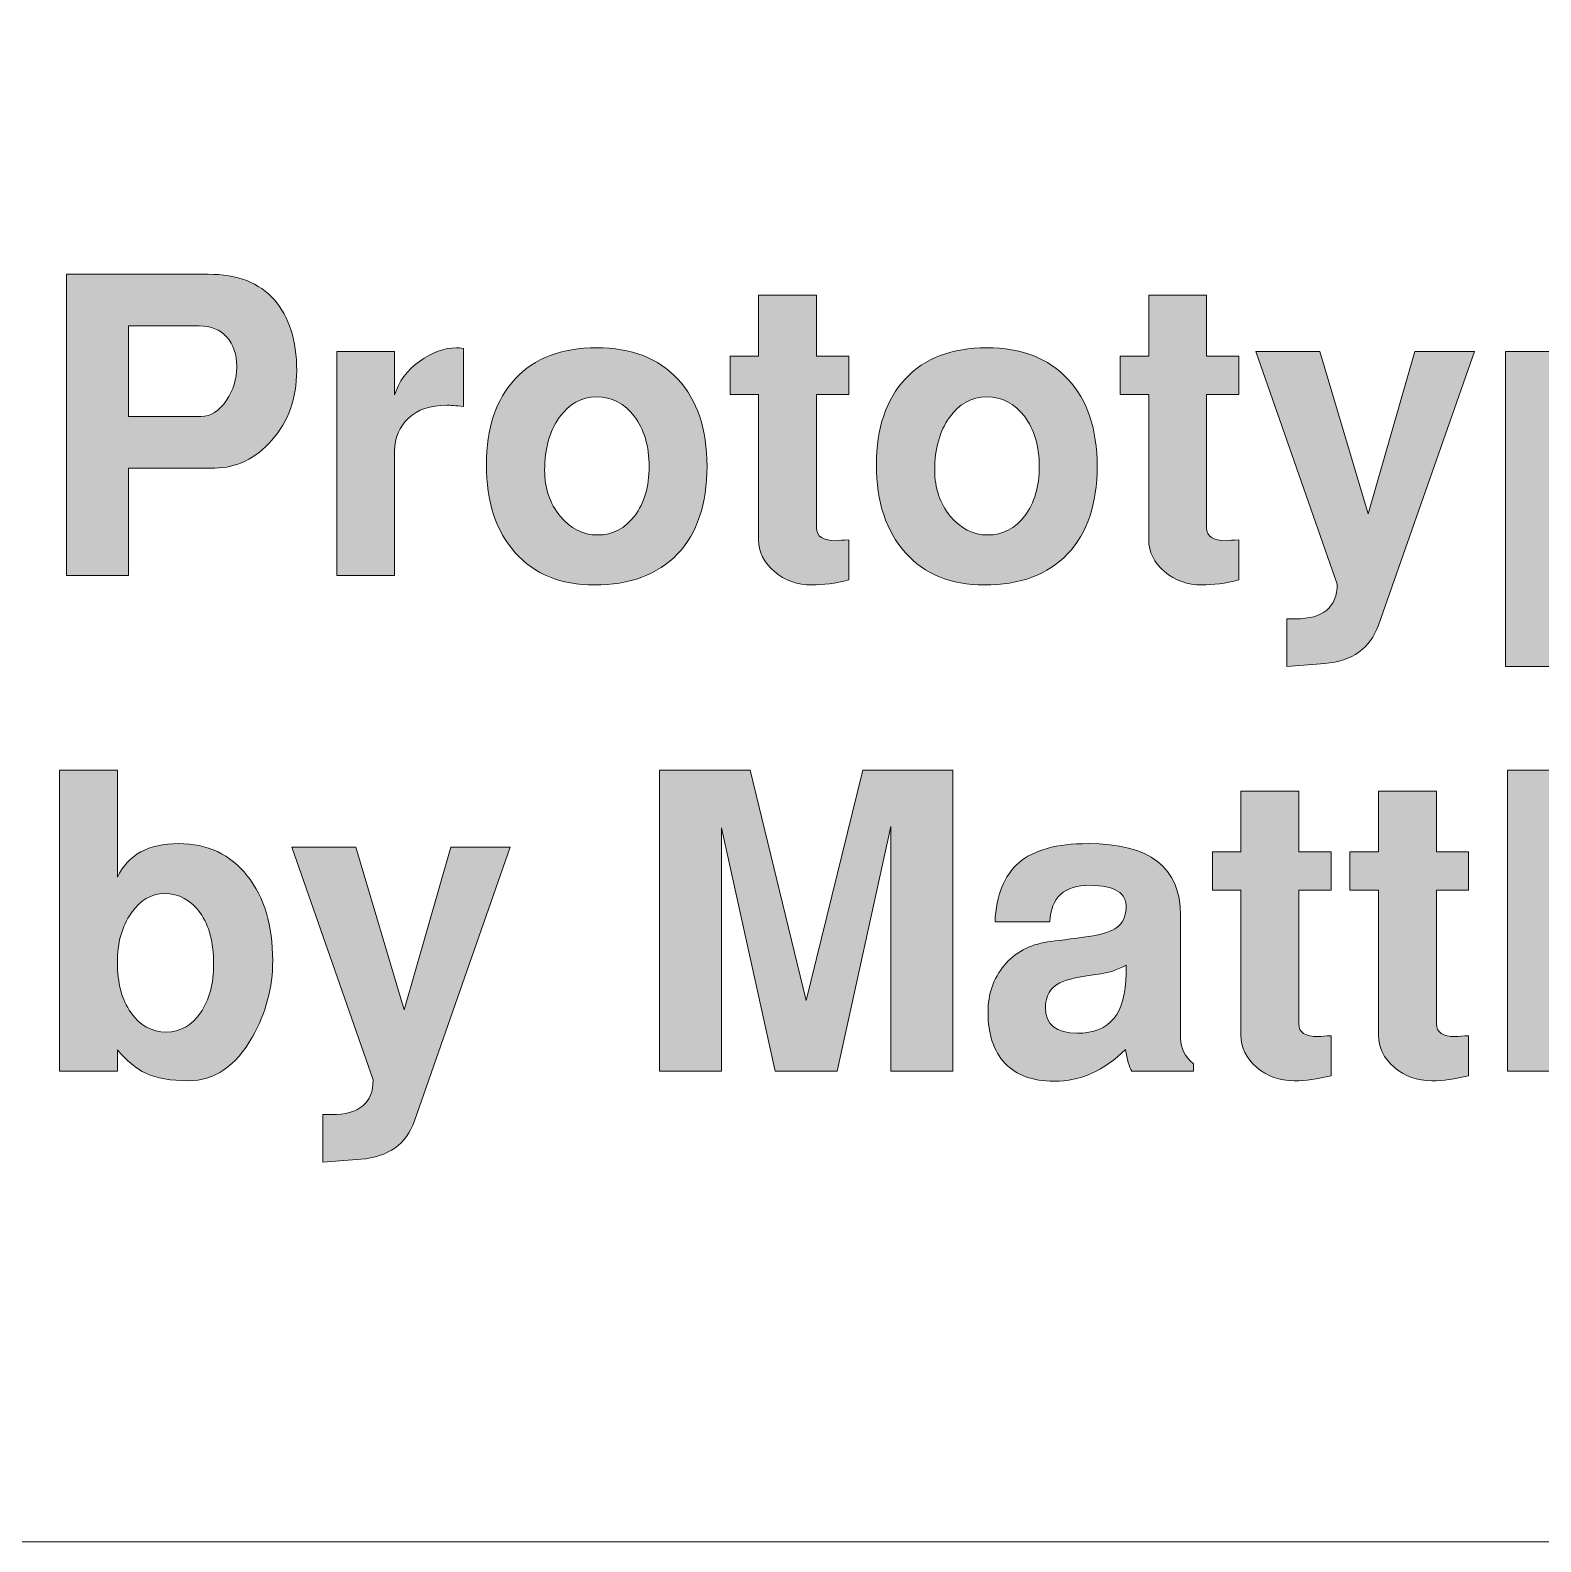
# Model space of a CAD drawing. Header units: inches. Extents: x 1.03 to 7.31, y -7.43 to -0.85.
# Drawn here: x 5.3794 to 5.8364, y -7.4305 to -6.9732 of the extents above; entities that cross this region are included whole.
import ezdxf

# ---------------------------------------------------------------- set-up
doc = ezdxf.new("R2010")
doc.units = ezdxf.units.IN
doc.header["$MEASUREMENT"] = 0
doc.layers.add('Layer 1', color=7, linetype='Continuous')

# ---------------------------------------------------------------- blocks, each defined once
blk = doc.blocks.new('block 51')
at = {"layer": 'Layer 1', "true_color": 0xed1f24}
h = blk.add_hatch(color=240, dxfattribs=at)
h.dxf.hatch_style = 2
edge = h.paths.add_edge_path()
edge.add_spline(control_points=[(5.46002, -7.07619), (5.46002, -7.0846), (5.45752, -7.09162), (5.45252, -7.09725), (5.44752, -7.10287), (5.44177, -7.10569), (5.43527, -7.10569), (5.43527, -7.10569), (5.40915, -7.10569), (5.40915, -7.10569), (5.40915, -7.10569), (5.40915, -7.13818), (5.40915, -7.13818), (5.40915, -7.13818), (5.39039, -7.13818), (5.39039, -7.13818), (5.39039, -7.13818), (5.39039, -7.04706), (5.39039, -7.04706), (5.39039, -7.04706), (5.43327, -7.04706), (5.43327, -7.04706), (5.4421, -7.04706), (5.44877, -7.04964), (5.45327, -7.05481), (5.45777, -7.05998), (5.46002, -7.0671), (5.46002, -7.07619)], knot_values=[0, 0, 0, 0, 1, 1, 1, 2, 2, 2, 3, 3, 3, 4, 4, 4, 5, 5, 5, 6, 6, 6, 7, 7, 7, 8, 8, 8, 9, 9, 9, 9], degree=3, periodic=1)
edge = h.paths.add_edge_path()
edge.add_spline(control_points=[(5.44189, -7.07506), (5.44189, -7.07131), (5.4409, -7.06831), (5.4389, -7.06606), (5.4369, -7.06381), (5.4341, -7.06268), (5.43052, -7.06268), (5.43052, -7.06268), (5.40915, -7.06268), (5.40915, -7.06268), (5.40915, -7.06268), (5.40915, -7.09006), (5.40915, -7.09006), (5.40915, -7.09006), (5.43102, -7.09006), (5.43102, -7.09006), (5.43402, -7.09006), (5.4366, -7.08843), (5.43877, -7.08518), (5.44085, -7.08218), (5.44189, -7.07881), (5.44189, -7.07506)], knot_values=[0, 0, 0, 0, 1, 1, 1, 2, 2, 2, 3, 3, 3, 4, 4, 4, 5, 5, 5, 6, 6, 6, 7, 7, 7, 7], degree=3, periodic=1)
h = blk.add_hatch(color=240, dxfattribs=at)
h.dxf.hatch_style = 2
edge = h.paths.add_edge_path()
edge.add_spline(control_points=[(5.62703, -7.13956), (5.62294, -7.14056), (5.61923, -7.14106), (5.6159, -7.14106), (5.61148, -7.14106), (5.60769, -7.1397), (5.60453, -7.137), (5.60136, -7.13429), (5.59977, -7.13106), (5.59977, -7.12731), (5.59977, -7.12731), (5.59977, -7.08344), (5.59977, -7.08344), (5.59977, -7.08344), (5.59115, -7.08344), (5.59115, -7.08344), (5.59115, -7.08344), (5.59115, -7.07181), (5.59115, -7.07181), (5.59115, -7.07181), (5.59977, -7.07181), (5.59977, -7.07181), (5.59977, -7.07181), (5.59977, -7.05343), (5.59977, -7.05343), (5.59977, -7.05343), (5.61728, -7.05343), (5.61728, -7.05343), (5.61728, -7.05343), (5.61728, -7.07181), (5.61728, -7.07181), (5.61728, -7.07181), (5.62703, -7.07181), (5.62703, -7.07181), (5.62703, -7.07181), (5.62703, -7.08344), (5.62703, -7.08344), (5.62703, -7.08344), (5.61728, -7.08344), (5.61728, -7.08344), (5.61728, -7.08344), (5.61728, -7.12381), (5.61728, -7.12381), (5.61728, -7.12639), (5.61923, -7.12769), (5.62315, -7.12769), (5.62406, -7.1276), (5.62536, -7.12752), (5.62703, -7.12743), (5.62703, -7.12743), (5.62703, -7.13956), (5.62703, -7.13956)], knot_values=[0, 0, 0, 0, 1, 1, 1, 2, 2, 2, 3, 3, 3, 4, 4, 4, 5, 5, 5, 6, 6, 6, 7, 7, 7, 8, 8, 8, 9, 9, 9, 10, 10, 10, 11, 11, 11, 12, 12, 12, 13, 13, 13, 14, 14, 14, 15, 15, 15, 16, 16, 16, 17, 17, 17, 17], degree=3, periodic=1)
h = blk.add_hatch(color=240, dxfattribs=at)
h.dxf.hatch_style = 2
edge = h.paths.add_edge_path()
edge.add_spline(control_points=[(5.74503, -7.13956), (5.74094, -7.14056), (5.73723, -7.14106), (5.7339, -7.14106), (5.72949, -7.14106), (5.72569, -7.1397), (5.72253, -7.137), (5.71936, -7.13429), (5.71777, -7.13106), (5.71777, -7.12731), (5.71777, -7.12731), (5.71777, -7.08344), (5.71777, -7.08344), (5.71777, -7.08344), (5.70915, -7.08344), (5.70915, -7.08344), (5.70915, -7.08344), (5.70915, -7.07181), (5.70915, -7.07181), (5.70915, -7.07181), (5.71777, -7.07181), (5.71777, -7.07181), (5.71777, -7.07181), (5.71777, -7.05343), (5.71777, -7.05343), (5.71777, -7.05343), (5.73528, -7.05343), (5.73528, -7.05343), (5.73528, -7.05343), (5.73528, -7.07181), (5.73528, -7.07181), (5.73528, -7.07181), (5.74503, -7.07181), (5.74503, -7.07181), (5.74503, -7.07181), (5.74503, -7.08344), (5.74503, -7.08344), (5.74503, -7.08344), (5.73528, -7.08344), (5.73528, -7.08344), (5.73528, -7.08344), (5.73528, -7.12381), (5.73528, -7.12381), (5.73528, -7.12639), (5.73723, -7.12769), (5.74115, -7.12769), (5.74207, -7.1276), (5.74336, -7.12752), (5.74503, -7.12743), (5.74503, -7.12743), (5.74503, -7.13956), (5.74503, -7.13956)], knot_values=[0, 0, 0, 0, 1, 1, 1, 2, 2, 2, 3, 3, 3, 4, 4, 4, 5, 5, 5, 6, 6, 6, 7, 7, 7, 8, 8, 8, 9, 9, 9, 10, 10, 10, 11, 11, 11, 12, 12, 12, 13, 13, 13, 14, 14, 14, 15, 15, 15, 16, 16, 16, 17, 17, 17, 17], degree=3, periodic=1)
h = blk.add_hatch(color=240, dxfattribs=at)
h.dxf.hatch_style = 2
edge = h.paths.add_edge_path()
edge.add_spline(control_points=[(5.51052, -7.08706), (5.50819, -7.08681), (5.50648, -7.08668), (5.50539, -7.08668), (5.50047, -7.08668), (5.49662, -7.088), (5.49383, -7.09062), (5.49103, -7.09325), (5.48964, -7.09656), (5.48964, -7.10056), (5.48964, -7.10056), (5.48964, -7.13818), (5.48964, -7.13818), (5.48964, -7.13818), (5.47214, -7.13818), (5.47214, -7.13818), (5.47214, -7.13818), (5.47214, -7.07043), (5.47214, -7.07043), (5.47214, -7.07043), (5.48964, -7.07043), (5.48964, -7.07043), (5.48964, -7.07043), (5.48964, -7.08356), (5.48964, -7.08356), (5.49089, -7.07956), (5.49339, -7.07619), (5.49714, -7.07343), (5.5009, -7.07069), (5.50465, -7.06931), (5.5084, -7.06931), (5.50881, -7.06931), (5.50952, -7.06939), (5.51052, -7.06956), (5.51052, -7.06956), (5.51052, -7.08706), (5.51052, -7.08706)], knot_values=[0, 0, 0, 0, 1, 1, 1, 2, 2, 2, 3, 3, 3, 4, 4, 4, 5, 5, 5, 6, 6, 6, 7, 7, 7, 8, 8, 8, 9, 9, 9, 10, 10, 10, 11, 11, 11, 12, 12, 12, 12], degree=3, periodic=1)
h = blk.add_hatch(color=240, dxfattribs=at)
h.dxf.hatch_style = 2
edge = h.paths.add_edge_path()
edge.add_spline(control_points=[(5.58415, -7.10518), (5.58415, -7.1166), (5.58116, -7.12543), (5.57521, -7.13169), (5.56925, -7.13793), (5.56085, -7.14106), (5.55001, -7.14106), (5.53993, -7.14106), (5.53198, -7.13781), (5.52614, -7.13131), (5.52031, -7.12481), (5.5174, -7.11593), (5.5174, -7.10468), (5.5174, -7.0936), (5.52031, -7.08493), (5.52614, -7.07868), (5.53198, -7.07244), (5.54018, -7.06931), (5.55077, -7.06931), (5.56127, -7.06931), (5.56946, -7.07248), (5.57533, -7.07881), (5.5812, -7.08514), (5.58415, -7.09393), (5.58415, -7.10518)], knot_values=[0, 0, 0, 0, 1, 1, 1, 2, 2, 2, 3, 3, 3, 4, 4, 4, 5, 5, 5, 6, 6, 6, 7, 7, 7, 8, 8, 8, 8], degree=3, periodic=1)
edge = h.paths.add_edge_path()
edge.add_spline(control_points=[(5.56664, -7.10524), (5.56664, -7.09901), (5.56514, -7.09395), (5.56214, -7.09004), (5.55914, -7.08613), (5.55535, -7.08418), (5.55077, -7.08418), (5.54618, -7.08418), (5.54241, -7.08626), (5.53946, -7.09041), (5.5365, -7.09457), (5.53502, -7.09989), (5.53502, -7.10636), (5.53502, -7.11177), (5.53658, -7.11638), (5.53971, -7.1202), (5.54283, -7.12402), (5.5466, -7.12594), (5.55102, -7.12594), (5.5556, -7.12594), (5.55935, -7.124), (5.56227, -7.12014), (5.56519, -7.11628), (5.56664, -7.11131), (5.56664, -7.10524)], knot_values=[0, 0, 0, 0, 1, 1, 1, 2, 2, 2, 3, 3, 3, 4, 4, 4, 5, 5, 5, 6, 6, 6, 7, 7, 7, 8, 8, 8, 8], degree=3, periodic=1)
h = blk.add_hatch(color=240, dxfattribs=at)
h.dxf.hatch_style = 2
edge = h.paths.add_edge_path()
edge.add_spline(control_points=[(5.70216, -7.10518), (5.70216, -7.1166), (5.69917, -7.12543), (5.69322, -7.13169), (5.68726, -7.13793), (5.67886, -7.14106), (5.66802, -7.14106), (5.65794, -7.14106), (5.64998, -7.13781), (5.64415, -7.13131), (5.63832, -7.12481), (5.6354, -7.11593), (5.6354, -7.10468), (5.6354, -7.0936), (5.63832, -7.08493), (5.64415, -7.07868), (5.64998, -7.07244), (5.65819, -7.06931), (5.66878, -7.06931), (5.67927, -7.06931), (5.68747, -7.07248), (5.69334, -7.07881), (5.69921, -7.08514), (5.70216, -7.09393), (5.70216, -7.10518)], knot_values=[0, 0, 0, 0, 1, 1, 1, 2, 2, 2, 3, 3, 3, 4, 4, 4, 5, 5, 5, 6, 6, 6, 7, 7, 7, 8, 8, 8, 8], degree=3, periodic=1)
edge = h.paths.add_edge_path()
edge.add_spline(control_points=[(5.68465, -7.10524), (5.68465, -7.09901), (5.68315, -7.09395), (5.68015, -7.09004), (5.67715, -7.08613), (5.67336, -7.08418), (5.66878, -7.08418), (5.66419, -7.08418), (5.66042, -7.08626), (5.65746, -7.09041), (5.65451, -7.09457), (5.65303, -7.09989), (5.65303, -7.10636), (5.65303, -7.11177), (5.65459, -7.11638), (5.65771, -7.1202), (5.66084, -7.12402), (5.66461, -7.12594), (5.66903, -7.12594), (5.67361, -7.12594), (5.67736, -7.124), (5.68028, -7.12014), (5.68319, -7.11628), (5.68465, -7.11131), (5.68465, -7.10524)], knot_values=[0, 0, 0, 0, 1, 1, 1, 2, 2, 2, 3, 3, 3, 4, 4, 4, 5, 5, 5, 6, 6, 6, 7, 7, 7, 8, 8, 8, 8], degree=3, periodic=1)
h = blk.add_hatch(color=240, dxfattribs=at)
h.dxf.hatch_style = 2
edge = h.paths.add_edge_path()
edge.add_spline(control_points=[(5.89015, -7.10656), (5.89015, -7.11656), (5.8877, -7.12481), (5.88278, -7.13131), (5.87786, -7.13781), (5.87144, -7.14106), (5.86353, -7.14106), (5.85903, -7.14106), (5.85557, -7.14052), (5.85315, -7.13943), (5.85031, -7.13818), (5.84698, -7.13552), (5.84315, -7.13144), (5.84315, -7.13144), (5.84315, -7.16568), (5.84315, -7.16568), (5.84315, -7.16568), (5.82565, -7.16568), (5.82565, -7.16568), (5.82565, -7.16568), (5.82565, -7.07043), (5.82565, -7.07043), (5.82565, -7.07043), (5.84315, -7.07043), (5.84315, -7.07043), (5.84315, -7.07043), (5.84315, -7.08068), (5.84315, -7.08068), (5.84823, -7.0731), (5.85465, -7.06931), (5.8624, -7.06931), (5.87032, -7.06931), (5.87692, -7.07285), (5.88222, -7.07994), (5.88751, -7.08702), (5.89015, -7.09589), (5.89015, -7.10656)], knot_values=[0, 0, 0, 0, 1, 1, 1, 2, 2, 2, 3, 3, 3, 4, 4, 4, 5, 5, 5, 6, 6, 6, 7, 7, 7, 8, 8, 8, 9, 9, 9, 10, 10, 10, 11, 11, 11, 12, 12, 12, 12], degree=3, periodic=1)
edge = h.paths.add_edge_path()
edge.add_spline(control_points=[(5.87252, -7.10506), (5.87252, -7.09898), (5.87115, -7.09408), (5.8684, -7.09037), (5.86565, -7.08666), (5.86203, -7.08481), (5.85752, -7.08481), (5.85353, -7.08481), (5.85013, -7.08674), (5.84734, -7.09062), (5.84454, -7.0945), (5.84315, -7.09935), (5.84315, -7.10518), (5.84315, -7.1116), (5.8445, -7.11677), (5.84722, -7.12069), (5.84992, -7.1246), (5.85348, -7.12656), (5.8579, -7.12656), (5.86223, -7.12656), (5.86576, -7.1246), (5.86846, -7.12069), (5.87117, -7.11677), (5.87252, -7.11156), (5.87252, -7.10506)], knot_values=[0, 0, 0, 0, 1, 1, 1, 2, 2, 2, 3, 3, 3, 4, 4, 4, 5, 5, 5, 6, 6, 6, 7, 7, 7, 8, 8, 8, 8], degree=3, periodic=1)
h = blk.add_hatch(color=240, dxfattribs=at)
h.dxf.hatch_style = 2
edge = h.paths.add_edge_path()
edge.add_spline(control_points=[(5.81628, -7.07043), (5.81628, -7.07043), (5.78728, -7.15318), (5.78728, -7.15318), (5.78478, -7.16026), (5.77936, -7.16414), (5.77103, -7.16481), (5.77103, -7.16481), (5.75953, -7.16568), (5.75953, -7.16568), (5.75953, -7.16568), (5.75953, -7.15131), (5.75953, -7.15131), (5.75953, -7.15131), (5.76215, -7.15131), (5.76215, -7.15131), (5.77057, -7.15131), (5.77478, -7.14781), (5.77478, -7.14081), (5.77478, -7.14081), (5.75015, -7.07043), (5.75015, -7.07043), (5.75015, -7.07043), (5.76952, -7.07043), (5.76952, -7.07043), (5.76952, -7.07043), (5.78415, -7.11956), (5.78415, -7.11956), (5.78415, -7.11956), (5.79828, -7.07043), (5.79828, -7.07043), (5.79828, -7.07043), (5.81628, -7.07043), (5.81628, -7.07043)], knot_values=[0, 0, 0, 0, 1, 1, 1, 2, 2, 2, 3, 3, 3, 4, 4, 4, 5, 5, 5, 6, 6, 6, 7, 7, 7, 8, 8, 8, 9, 9, 9, 10, 10, 10, 11, 11, 11, 11], degree=3, periodic=1)
h = blk.add_hatch(color=240, dxfattribs=at)
h.dxf.hatch_style = 2
edge = h.paths.add_edge_path()
edge.add_spline(control_points=[(5.45277, -7.25468), (5.45277, -7.26285), (5.45072, -7.27056), (5.44665, -7.2778), (5.44164, -7.28664), (5.43515, -7.29106), (5.42714, -7.29106), (5.42198, -7.29106), (5.41772, -7.2903), (5.41439, -7.2888), (5.41148, -7.28739), (5.4086, -7.28501), (5.40577, -7.28168), (5.40577, -7.28168), (5.40577, -7.28818), (5.40577, -7.28818), (5.40577, -7.28818), (5.38827, -7.28818), (5.38827, -7.28818), (5.38827, -7.28818), (5.38827, -7.19706), (5.38827, -7.19706), (5.38827, -7.19706), (5.40577, -7.19706), (5.40577, -7.19706), (5.40577, -7.19706), (5.40577, -7.22943), (5.40577, -7.22943), (5.40902, -7.22268), (5.41519, -7.21931), (5.42427, -7.21931), (5.43302, -7.21931), (5.43995, -7.22255), (5.44508, -7.22906), (5.45021, -7.23556), (5.45277, -7.2441), (5.45277, -7.25468)], knot_values=[0, 0, 0, 0, 1, 1, 1, 2, 2, 2, 3, 3, 3, 4, 4, 4, 5, 5, 5, 6, 6, 6, 7, 7, 7, 8, 8, 8, 9, 9, 9, 10, 10, 10, 11, 11, 11, 12, 12, 12, 12], degree=3, periodic=1)
edge = h.paths.add_edge_path()
edge.add_spline(control_points=[(5.4349, -7.25568), (5.4349, -7.24927), (5.43353, -7.24412), (5.43079, -7.24024), (5.42805, -7.23637), (5.42444, -7.23443), (5.41996, -7.23443), (5.41606, -7.23443), (5.41272, -7.23641), (5.40994, -7.24037), (5.40716, -7.24433), (5.40577, -7.24931), (5.40577, -7.2553), (5.40577, -7.26147), (5.40714, -7.26651), (5.40988, -7.27043), (5.41262, -7.27435), (5.41618, -7.27631), (5.42058, -7.27631), (5.42481, -7.27631), (5.42826, -7.27437), (5.43091, -7.27049), (5.43357, -7.26662), (5.4349, -7.26168), (5.4349, -7.25568)], knot_values=[0, 0, 0, 0, 1, 1, 1, 2, 2, 2, 3, 3, 3, 4, 4, 4, 5, 5, 5, 6, 6, 6, 7, 7, 7, 8, 8, 8, 8], degree=3, periodic=1)
h = blk.add_hatch(color=240, dxfattribs=at)
h.dxf.hatch_style = 2
h.paths.add_polyline_path([(5.65853, -7.28818), (5.63978, -7.28818), (5.63978, -7.21418), (5.62353, -7.28818), (5.60478, -7.28818), (5.58852, -7.21456), (5.58852, -7.28818), (5.56978, -7.28818), (5.56978, -7.19706), (5.59721, -7.19706), (5.61414, -7.26682), (5.63125, -7.19706), (5.65853, -7.19706)])
h = blk.add_hatch(color=240, dxfattribs=at)
h.dxf.hatch_style = 2
edge = h.paths.add_edge_path()
edge.add_spline(control_points=[(5.88678, -7.28818), (5.88678, -7.28818), (5.86928, -7.28818), (5.86928, -7.28818), (5.86928, -7.28818), (5.86928, -7.24495), (5.86928, -7.24495), (5.86928, -7.2417), (5.86828, -7.23913), (5.86628, -7.23725), (5.86428, -7.23537), (5.86174, -7.23443), (5.85865, -7.23443), (5.85474, -7.23443), (5.85148, -7.23579), (5.8489, -7.23851), (5.84632, -7.24122), (5.84502, -7.24462), (5.84502, -7.24871), (5.84502, -7.24871), (5.84502, -7.28818), (5.84502, -7.28818), (5.84502, -7.28818), (5.82627, -7.28818), (5.82627, -7.28818), (5.82627, -7.28818), (5.82627, -7.19706), (5.82627, -7.19706), (5.82627, -7.19706), (5.84378, -7.19706), (5.84378, -7.19706), (5.84378, -7.19706), (5.84378, -7.22893), (5.84378, -7.22893), (5.84852, -7.22251), (5.85552, -7.21931), (5.86477, -7.21931), (5.87086, -7.21931), (5.87598, -7.22093), (5.88015, -7.22418), (5.88457, -7.22768), (5.88678, -7.23227), (5.88678, -7.23793), (5.88678, -7.23793), (5.88678, -7.28818), (5.88678, -7.28818)], knot_values=[0, 0, 0, 0, 1, 1, 1, 2, 2, 2, 3, 3, 3, 4, 4, 4, 5, 5, 5, 6, 6, 6, 7, 7, 7, 8, 8, 8, 9, 9, 9, 10, 10, 10, 11, 11, 11, 12, 12, 12, 13, 13, 13, 14, 14, 14, 15, 15, 15, 15], degree=3, periodic=1)
h = blk.add_hatch(color=240, dxfattribs=at)
h.dxf.hatch_style = 2
edge = h.paths.add_edge_path()
edge.add_spline(control_points=[(5.77291, -7.28956), (5.76882, -7.29055), (5.76511, -7.29106), (5.76178, -7.29106), (5.75736, -7.29106), (5.75357, -7.2897), (5.75041, -7.28699), (5.74724, -7.28429), (5.74565, -7.28105), (5.74565, -7.2773), (5.74565, -7.2773), (5.74565, -7.23343), (5.74565, -7.23343), (5.74565, -7.23343), (5.73703, -7.23343), (5.73703, -7.23343), (5.73703, -7.23343), (5.73703, -7.22181), (5.73703, -7.22181), (5.73703, -7.22181), (5.74565, -7.22181), (5.74565, -7.22181), (5.74565, -7.22181), (5.74565, -7.20343), (5.74565, -7.20343), (5.74565, -7.20343), (5.76316, -7.20343), (5.76316, -7.20343), (5.76316, -7.20343), (5.76316, -7.22181), (5.76316, -7.22181), (5.76316, -7.22181), (5.77291, -7.22181), (5.77291, -7.22181), (5.77291, -7.22181), (5.77291, -7.23343), (5.77291, -7.23343), (5.77291, -7.23343), (5.76316, -7.23343), (5.76316, -7.23343), (5.76316, -7.23343), (5.76316, -7.2738), (5.76316, -7.2738), (5.76316, -7.27639), (5.76511, -7.27768), (5.76903, -7.27768), (5.76994, -7.2776), (5.77124, -7.27751), (5.77291, -7.27743), (5.77291, -7.27743), (5.77291, -7.28956), (5.77291, -7.28956)], knot_values=[0, 0, 0, 0, 1, 1, 1, 2, 2, 2, 3, 3, 3, 4, 4, 4, 5, 5, 5, 6, 6, 6, 7, 7, 7, 8, 8, 8, 9, 9, 9, 10, 10, 10, 11, 11, 11, 12, 12, 12, 13, 13, 13, 14, 14, 14, 15, 15, 15, 16, 16, 16, 17, 17, 17, 17], degree=3, periodic=1)
h = blk.add_hatch(color=240, dxfattribs=at)
h.dxf.hatch_style = 2
edge = h.paths.add_edge_path()
edge.add_spline(control_points=[(5.81453, -7.28956), (5.81045, -7.29055), (5.80674, -7.29106), (5.80341, -7.29106), (5.79899, -7.29106), (5.7952, -7.2897), (5.79203, -7.28699), (5.78887, -7.28429), (5.78728, -7.28105), (5.78728, -7.2773), (5.78728, -7.2773), (5.78728, -7.23343), (5.78728, -7.23343), (5.78728, -7.23343), (5.77865, -7.23343), (5.77865, -7.23343), (5.77865, -7.23343), (5.77865, -7.22181), (5.77865, -7.22181), (5.77865, -7.22181), (5.78728, -7.22181), (5.78728, -7.22181), (5.78728, -7.22181), (5.78728, -7.20343), (5.78728, -7.20343), (5.78728, -7.20343), (5.80478, -7.20343), (5.80478, -7.20343), (5.80478, -7.20343), (5.80478, -7.22181), (5.80478, -7.22181), (5.80478, -7.22181), (5.81453, -7.22181), (5.81453, -7.22181), (5.81453, -7.22181), (5.81453, -7.23343), (5.81453, -7.23343), (5.81453, -7.23343), (5.80478, -7.23343), (5.80478, -7.23343), (5.80478, -7.23343), (5.80478, -7.2738), (5.80478, -7.2738), (5.80478, -7.27639), (5.80674, -7.27768), (5.81066, -7.27768), (5.81157, -7.2776), (5.81287, -7.27751), (5.81453, -7.27743), (5.81453, -7.27743), (5.81453, -7.28956), (5.81453, -7.28956)], knot_values=[0, 0, 0, 0, 1, 1, 1, 2, 2, 2, 3, 3, 3, 4, 4, 4, 5, 5, 5, 6, 6, 6, 7, 7, 7, 8, 8, 8, 9, 9, 9, 10, 10, 10, 11, 11, 11, 12, 12, 12, 13, 13, 13, 14, 14, 14, 15, 15, 15, 16, 16, 16, 17, 17, 17, 17], degree=3, periodic=1)
h = blk.add_hatch(color=240, dxfattribs=at)
h.dxf.hatch_style = 2
edge = h.paths.add_edge_path()
edge.add_spline(control_points=[(5.52464, -7.22043), (5.52464, -7.22043), (5.49565, -7.30318), (5.49565, -7.30318), (5.49314, -7.31026), (5.48773, -7.31414), (5.4794, -7.31481), (5.4794, -7.31481), (5.4679, -7.31568), (5.4679, -7.31568), (5.4679, -7.31568), (5.4679, -7.3013), (5.4679, -7.3013), (5.4679, -7.3013), (5.47052, -7.3013), (5.47052, -7.3013), (5.47894, -7.3013), (5.48315, -7.2978), (5.48315, -7.29081), (5.48315, -7.29081), (5.45852, -7.22043), (5.45852, -7.22043), (5.45852, -7.22043), (5.47789, -7.22043), (5.47789, -7.22043), (5.47789, -7.22043), (5.49252, -7.26956), (5.49252, -7.26956), (5.49252, -7.26956), (5.50665, -7.22043), (5.50665, -7.22043), (5.50665, -7.22043), (5.52464, -7.22043), (5.52464, -7.22043)], knot_values=[0, 0, 0, 0, 1, 1, 1, 2, 2, 2, 3, 3, 3, 4, 4, 4, 5, 5, 5, 6, 6, 6, 7, 7, 7, 8, 8, 8, 9, 9, 9, 10, 10, 10, 11, 11, 11, 11], degree=3, periodic=1)
h = blk.add_hatch(color=240, dxfattribs=at)
h.dxf.hatch_style = 2
edge = h.paths.add_edge_path()
edge.add_spline(control_points=[(5.73128, -7.28818), (5.73128, -7.28818), (5.71265, -7.28818), (5.71265, -7.28818), (5.71182, -7.28685), (5.71119, -7.28464), (5.71077, -7.28156), (5.70436, -7.28797), (5.69715, -7.29118), (5.68915, -7.29118), (5.68265, -7.29118), (5.67769, -7.28937), (5.67428, -7.28575), (5.67086, -7.28212), (5.66915, -7.27697), (5.66915, -7.2703), (5.66915, -7.2648), (5.67078, -7.2601), (5.67402, -7.25618), (5.67727, -7.25227), (5.68165, -7.24989), (5.68715, -7.24906), (5.68973, -7.24873), (5.69411, -7.24814), (5.70028, -7.24731), (5.70394, -7.24672), (5.70659, -7.24583), (5.70821, -7.24462), (5.70984, -7.24341), (5.71073, -7.24148), (5.7109, -7.2388), (5.71115, -7.23423), (5.70753, -7.23193), (5.70003, -7.23193), (5.69219, -7.23193), (5.68815, -7.2356), (5.6879, -7.24293), (5.6879, -7.24293), (5.67127, -7.24293), (5.67127, -7.24293), (5.6716, -7.23493), (5.674, -7.22899), (5.67846, -7.22512), (5.68292, -7.22125), (5.6899, -7.21931), (5.6994, -7.21931), (5.71807, -7.21931), (5.7274, -7.22652), (5.7274, -7.24093), (5.7274, -7.24093), (5.7274, -7.27831), (5.7274, -7.27831), (5.7274, -7.28122), (5.72869, -7.28377), (5.73128, -7.28593), (5.73128, -7.28593), (5.73128, -7.28818), (5.73128, -7.28818)], knot_values=[0, 0, 0, 0, 1, 1, 1, 2, 2, 2, 3, 3, 3, 4, 4, 4, 5, 5, 5, 6, 6, 6, 7, 7, 7, 8, 8, 8, 9, 9, 9, 10, 10, 10, 11, 11, 11, 12, 12, 12, 13, 13, 13, 14, 14, 14, 15, 15, 15, 16, 16, 16, 17, 17, 17, 18, 18, 18, 19, 19, 19, 19], degree=3, periodic=1)
edge = h.paths.add_edge_path()
edge.add_spline(control_points=[(5.7109, -7.25868), (5.7109, -7.25868), (5.7109, -7.25606), (5.7109, -7.25606), (5.70839, -7.25747), (5.70583, -7.25835), (5.70323, -7.25868), (5.69712, -7.25943), (5.69302, -7.26035), (5.69092, -7.26143), (5.68799, -7.26285), (5.68652, -7.26535), (5.68652, -7.26893), (5.68652, -7.2741), (5.68975, -7.27668), (5.6962, -7.27668), (5.706, -7.27668), (5.7109, -7.27068), (5.7109, -7.25868)], knot_values=[0, 0, 0, 0, 1, 1, 1, 2, 2, 2, 3, 3, 3, 4, 4, 4, 5, 5, 5, 6, 6, 6, 6], degree=3, periodic=1)
at = {"layer": 'Layer 1', "lineweight": 0}
blk.add_lwpolyline([(5.65853, -7.28818), (5.63978, -7.28818), (5.63978, -7.21418), (5.62353, -7.28818), (5.60478, -7.28818), (5.58852, -7.21456), (5.58852, -7.28818), (5.56978, -7.28818), (5.56978, -7.19706), (5.59721, -7.19706), (5.61414, -7.26682), (5.63125, -7.19706), (5.65853, -7.19706), (5.65853, -7.28818)], dxfattribs=at)
for points, knots in [([(5.46002, -7.07619), (5.46002, -7.0846), (5.45752, -7.09162), (5.45252, -7.09725), (5.44752, -7.10287), (5.44177, -7.10569), (5.43527, -7.10569), (5.43527, -7.10569), (5.40915, -7.10569), (5.40915, -7.10569), (5.40915, -7.10569), (5.40915, -7.13818), (5.40915, -7.13818), (5.40915, -7.13818), (5.39039, -7.13818), (5.39039, -7.13818), (5.39039, -7.13818), (5.39039, -7.04706), (5.39039, -7.04706), (5.39039, -7.04706), (5.43327, -7.04706), (5.43327, -7.04706), (5.4421, -7.04706), (5.44877, -7.04964), (5.45327, -7.05481), (5.45777, -7.05998), (5.46002, -7.0671), (5.46002, -7.07619)], [0, 0, 0, 0, 1, 1, 1, 2, 2, 2, 3, 3, 3, 4, 4, 4, 5, 5, 5, 6, 6, 6, 7, 7, 7, 8, 8, 8, 9, 9, 9, 9]), ([(5.62703, -7.13956), (5.62294, -7.14056), (5.61923, -7.14106), (5.6159, -7.14106), (5.61148, -7.14106), (5.60769, -7.1397), (5.60453, -7.137), (5.60136, -7.13429), (5.59977, -7.13106), (5.59977, -7.12731), (5.59977, -7.12731), (5.59977, -7.08344), (5.59977, -7.08344), (5.59977, -7.08344), (5.59115, -7.08344), (5.59115, -7.08344), (5.59115, -7.08344), (5.59115, -7.07181), (5.59115, -7.07181), (5.59115, -7.07181), (5.59977, -7.07181), (5.59977, -7.07181), (5.59977, -7.07181), (5.59977, -7.05343), (5.59977, -7.05343), (5.59977, -7.05343), (5.61728, -7.05343), (5.61728, -7.05343), (5.61728, -7.05343), (5.61728, -7.07181), (5.61728, -7.07181), (5.61728, -7.07181), (5.62703, -7.07181), (5.62703, -7.07181), (5.62703, -7.07181), (5.62703, -7.08344), (5.62703, -7.08344), (5.62703, -7.08344), (5.61728, -7.08344), (5.61728, -7.08344), (5.61728, -7.08344), (5.61728, -7.12381), (5.61728, -7.12381), (5.61728, -7.12639), (5.61923, -7.12769), (5.62315, -7.12769), (5.62406, -7.1276), (5.62536, -7.12752), (5.62703, -7.12743), (5.62703, -7.12743), (5.62703, -7.13956), (5.62703, -7.13956)], [0, 0, 0, 0, 1, 1, 1, 2, 2, 2, 3, 3, 3, 4, 4, 4, 5, 5, 5, 6, 6, 6, 7, 7, 7, 8, 8, 8, 9, 9, 9, 10, 10, 10, 11, 11, 11, 12, 12, 12, 13, 13, 13, 14, 14, 14, 15, 15, 15, 16, 16, 16, 17, 17, 17, 17]), ([(5.74503, -7.13956), (5.74094, -7.14056), (5.73723, -7.14106), (5.7339, -7.14106), (5.72949, -7.14106), (5.72569, -7.1397), (5.72253, -7.137), (5.71936, -7.13429), (5.71777, -7.13106), (5.71777, -7.12731), (5.71777, -7.12731), (5.71777, -7.08344), (5.71777, -7.08344), (5.71777, -7.08344), (5.70915, -7.08344), (5.70915, -7.08344), (5.70915, -7.08344), (5.70915, -7.07181), (5.70915, -7.07181), (5.70915, -7.07181), (5.71777, -7.07181), (5.71777, -7.07181), (5.71777, -7.07181), (5.71777, -7.05343), (5.71777, -7.05343), (5.71777, -7.05343), (5.73528, -7.05343), (5.73528, -7.05343), (5.73528, -7.05343), (5.73528, -7.07181), (5.73528, -7.07181), (5.73528, -7.07181), (5.74503, -7.07181), (5.74503, -7.07181), (5.74503, -7.07181), (5.74503, -7.08344), (5.74503, -7.08344), (5.74503, -7.08344), (5.73528, -7.08344), (5.73528, -7.08344), (5.73528, -7.08344), (5.73528, -7.12381), (5.73528, -7.12381), (5.73528, -7.12639), (5.73723, -7.12769), (5.74115, -7.12769), (5.74207, -7.1276), (5.74336, -7.12752), (5.74503, -7.12743), (5.74503, -7.12743), (5.74503, -7.13956), (5.74503, -7.13956)], [0, 0, 0, 0, 1, 1, 1, 2, 2, 2, 3, 3, 3, 4, 4, 4, 5, 5, 5, 6, 6, 6, 7, 7, 7, 8, 8, 8, 9, 9, 9, 10, 10, 10, 11, 11, 11, 12, 12, 12, 13, 13, 13, 14, 14, 14, 15, 15, 15, 16, 16, 16, 17, 17, 17, 17]), ([(5.44189, -7.07506), (5.44189, -7.07131), (5.4409, -7.06831), (5.4389, -7.06606), (5.4369, -7.06381), (5.4341, -7.06268), (5.43052, -7.06268), (5.43052, -7.06268), (5.40915, -7.06268), (5.40915, -7.06268), (5.40915, -7.06268), (5.40915, -7.09006), (5.40915, -7.09006), (5.40915, -7.09006), (5.43102, -7.09006), (5.43102, -7.09006), (5.43402, -7.09006), (5.4366, -7.08843), (5.43877, -7.08518), (5.44085, -7.08218), (5.44189, -7.07881), (5.44189, -7.07506)], [0, 0, 0, 0, 1, 1, 1, 2, 2, 2, 3, 3, 3, 4, 4, 4, 5, 5, 5, 6, 6, 6, 7, 7, 7, 7]), ([(5.51052, -7.08706), (5.50819, -7.08681), (5.50648, -7.08668), (5.50539, -7.08668), (5.50047, -7.08668), (5.49662, -7.088), (5.49383, -7.09062), (5.49103, -7.09325), (5.48964, -7.09656), (5.48964, -7.10056), (5.48964, -7.10056), (5.48964, -7.13818), (5.48964, -7.13818), (5.48964, -7.13818), (5.47214, -7.13818), (5.47214, -7.13818), (5.47214, -7.13818), (5.47214, -7.07043), (5.47214, -7.07043), (5.47214, -7.07043), (5.48964, -7.07043), (5.48964, -7.07043), (5.48964, -7.07043), (5.48964, -7.08356), (5.48964, -7.08356), (5.49089, -7.07956), (5.49339, -7.07619), (5.49714, -7.07343), (5.5009, -7.07069), (5.50465, -7.06931), (5.5084, -7.06931), (5.50881, -7.06931), (5.50952, -7.06939), (5.51052, -7.06956), (5.51052, -7.06956), (5.51052, -7.08706), (5.51052, -7.08706)], [0, 0, 0, 0, 1, 1, 1, 2, 2, 2, 3, 3, 3, 4, 4, 4, 5, 5, 5, 6, 6, 6, 7, 7, 7, 8, 8, 8, 9, 9, 9, 10, 10, 10, 11, 11, 11, 12, 12, 12, 12]), ([(5.58415, -7.10518), (5.58415, -7.1166), (5.58116, -7.12543), (5.57521, -7.13169), (5.56925, -7.13793), (5.56085, -7.14106), (5.55001, -7.14106), (5.53993, -7.14106), (5.53198, -7.13781), (5.52614, -7.13131), (5.52031, -7.12481), (5.5174, -7.11593), (5.5174, -7.10468), (5.5174, -7.0936), (5.52031, -7.08493), (5.52614, -7.07868), (5.53198, -7.07244), (5.54018, -7.06931), (5.55077, -7.06931), (5.56127, -7.06931), (5.56946, -7.07248), (5.57533, -7.07881), (5.5812, -7.08514), (5.58415, -7.09393), (5.58415, -7.10518)], [0, 0, 0, 0, 1, 1, 1, 2, 2, 2, 3, 3, 3, 4, 4, 4, 5, 5, 5, 6, 6, 6, 7, 7, 7, 8, 8, 8, 8]), ([(5.70216, -7.10518), (5.70216, -7.1166), (5.69917, -7.12543), (5.69322, -7.13169), (5.68726, -7.13793), (5.67886, -7.14106), (5.66802, -7.14106), (5.65794, -7.14106), (5.64998, -7.13781), (5.64415, -7.13131), (5.63832, -7.12481), (5.6354, -7.11593), (5.6354, -7.10468), (5.6354, -7.0936), (5.63832, -7.08493), (5.64415, -7.07868), (5.64998, -7.07244), (5.65819, -7.06931), (5.66878, -7.06931), (5.67927, -7.06931), (5.68747, -7.07248), (5.69334, -7.07881), (5.69921, -7.08514), (5.70216, -7.09393), (5.70216, -7.10518)], [0, 0, 0, 0, 1, 1, 1, 2, 2, 2, 3, 3, 3, 4, 4, 4, 5, 5, 5, 6, 6, 6, 7, 7, 7, 8, 8, 8, 8]), ([(5.89015, -7.10656), (5.89015, -7.11656), (5.8877, -7.12481), (5.88278, -7.13131), (5.87786, -7.13781), (5.87144, -7.14106), (5.86353, -7.14106), (5.85903, -7.14106), (5.85557, -7.14052), (5.85315, -7.13943), (5.85031, -7.13818), (5.84698, -7.13552), (5.84315, -7.13144), (5.84315, -7.13144), (5.84315, -7.16568), (5.84315, -7.16568), (5.84315, -7.16568), (5.82565, -7.16568), (5.82565, -7.16568), (5.82565, -7.16568), (5.82565, -7.07043), (5.82565, -7.07043), (5.82565, -7.07043), (5.84315, -7.07043), (5.84315, -7.07043), (5.84315, -7.07043), (5.84315, -7.08068), (5.84315, -7.08068), (5.84823, -7.0731), (5.85465, -7.06931), (5.8624, -7.06931), (5.87032, -7.06931), (5.87692, -7.07285), (5.88222, -7.07994), (5.88751, -7.08702), (5.89015, -7.09589), (5.89015, -7.10656)], [0, 0, 0, 0, 1, 1, 1, 2, 2, 2, 3, 3, 3, 4, 4, 4, 5, 5, 5, 6, 6, 6, 7, 7, 7, 8, 8, 8, 9, 9, 9, 10, 10, 10, 11, 11, 11, 12, 12, 12, 12]), ([(5.81628, -7.07043), (5.81628, -7.07043), (5.78728, -7.15318), (5.78728, -7.15318), (5.78478, -7.16026), (5.77936, -7.16414), (5.77103, -7.16481), (5.77103, -7.16481), (5.75953, -7.16568), (5.75953, -7.16568), (5.75953, -7.16568), (5.75953, -7.15131), (5.75953, -7.15131), (5.75953, -7.15131), (5.76215, -7.15131), (5.76215, -7.15131), (5.77057, -7.15131), (5.77478, -7.14781), (5.77478, -7.14081), (5.77478, -7.14081), (5.75015, -7.07043), (5.75015, -7.07043), (5.75015, -7.07043), (5.76952, -7.07043), (5.76952, -7.07043), (5.76952, -7.07043), (5.78415, -7.11956), (5.78415, -7.11956), (5.78415, -7.11956), (5.79828, -7.07043), (5.79828, -7.07043), (5.79828, -7.07043), (5.81628, -7.07043), (5.81628, -7.07043)], [0, 0, 0, 0, 1, 1, 1, 2, 2, 2, 3, 3, 3, 4, 4, 4, 5, 5, 5, 6, 6, 6, 7, 7, 7, 8, 8, 8, 9, 9, 9, 10, 10, 10, 11, 11, 11, 11]), ([(5.56664, -7.10524), (5.56664, -7.09901), (5.56514, -7.09395), (5.56214, -7.09004), (5.55914, -7.08613), (5.55535, -7.08418), (5.55077, -7.08418), (5.54618, -7.08418), (5.54241, -7.08626), (5.53946, -7.09041), (5.5365, -7.09457), (5.53502, -7.09989), (5.53502, -7.10636), (5.53502, -7.11177), (5.53658, -7.11638), (5.53971, -7.1202), (5.54283, -7.12402), (5.5466, -7.12594), (5.55102, -7.12594), (5.5556, -7.12594), (5.55935, -7.124), (5.56227, -7.12014), (5.56519, -7.11628), (5.56664, -7.11131), (5.56664, -7.10524)], [0, 0, 0, 0, 1, 1, 1, 2, 2, 2, 3, 3, 3, 4, 4, 4, 5, 5, 5, 6, 6, 6, 7, 7, 7, 8, 8, 8, 8]), ([(5.68465, -7.10524), (5.68465, -7.09901), (5.68315, -7.09395), (5.68015, -7.09004), (5.67715, -7.08613), (5.67336, -7.08418), (5.66878, -7.08418), (5.66419, -7.08418), (5.66042, -7.08626), (5.65746, -7.09041), (5.65451, -7.09457), (5.65303, -7.09989), (5.65303, -7.10636), (5.65303, -7.11177), (5.65459, -7.11638), (5.65771, -7.1202), (5.66084, -7.12402), (5.66461, -7.12594), (5.66903, -7.12594), (5.67361, -7.12594), (5.67736, -7.124), (5.68028, -7.12014), (5.68319, -7.11628), (5.68465, -7.11131), (5.68465, -7.10524)], [0, 0, 0, 0, 1, 1, 1, 2, 2, 2, 3, 3, 3, 4, 4, 4, 5, 5, 5, 6, 6, 6, 7, 7, 7, 8, 8, 8, 8]), ([(5.45277, -7.25468), (5.45277, -7.26285), (5.45072, -7.27056), (5.44665, -7.2778), (5.44164, -7.28664), (5.43515, -7.29106), (5.42714, -7.29106), (5.42198, -7.29106), (5.41772, -7.2903), (5.41439, -7.2888), (5.41148, -7.28739), (5.4086, -7.28501), (5.40577, -7.28168), (5.40577, -7.28168), (5.40577, -7.28818), (5.40577, -7.28818), (5.40577, -7.28818), (5.38827, -7.28818), (5.38827, -7.28818), (5.38827, -7.28818), (5.38827, -7.19706), (5.38827, -7.19706), (5.38827, -7.19706), (5.40577, -7.19706), (5.40577, -7.19706), (5.40577, -7.19706), (5.40577, -7.22943), (5.40577, -7.22943), (5.40902, -7.22268), (5.41519, -7.21931), (5.42427, -7.21931), (5.43302, -7.21931), (5.43995, -7.22255), (5.44508, -7.22906), (5.45021, -7.23556), (5.45277, -7.2441), (5.45277, -7.25468)], [0, 0, 0, 0, 1, 1, 1, 2, 2, 2, 3, 3, 3, 4, 4, 4, 5, 5, 5, 6, 6, 6, 7, 7, 7, 8, 8, 8, 9, 9, 9, 10, 10, 10, 11, 11, 11, 12, 12, 12, 12]), ([(5.88678, -7.28818), (5.88678, -7.28818), (5.86928, -7.28818), (5.86928, -7.28818), (5.86928, -7.28818), (5.86928, -7.24495), (5.86928, -7.24495), (5.86928, -7.2417), (5.86828, -7.23913), (5.86628, -7.23725), (5.86428, -7.23537), (5.86174, -7.23443), (5.85865, -7.23443), (5.85474, -7.23443), (5.85148, -7.23579), (5.8489, -7.23851), (5.84632, -7.24122), (5.84502, -7.24462), (5.84502, -7.24871), (5.84502, -7.24871), (5.84502, -7.28818), (5.84502, -7.28818), (5.84502, -7.28818), (5.82627, -7.28818), (5.82627, -7.28818), (5.82627, -7.28818), (5.82627, -7.19706), (5.82627, -7.19706), (5.82627, -7.19706), (5.84378, -7.19706), (5.84378, -7.19706), (5.84378, -7.19706), (5.84378, -7.22893), (5.84378, -7.22893), (5.84852, -7.22251), (5.85552, -7.21931), (5.86477, -7.21931), (5.87086, -7.21931), (5.87598, -7.22093), (5.88015, -7.22418), (5.88457, -7.22768), (5.88678, -7.23227), (5.88678, -7.23793), (5.88678, -7.23793), (5.88678, -7.28818), (5.88678, -7.28818)], [0, 0, 0, 0, 1, 1, 1, 2, 2, 2, 3, 3, 3, 4, 4, 4, 5, 5, 5, 6, 6, 6, 7, 7, 7, 8, 8, 8, 9, 9, 9, 10, 10, 10, 11, 11, 11, 12, 12, 12, 13, 13, 13, 14, 14, 14, 15, 15, 15, 15]), ([(5.77291, -7.28956), (5.76882, -7.29055), (5.76511, -7.29106), (5.76178, -7.29106), (5.75736, -7.29106), (5.75357, -7.2897), (5.75041, -7.28699), (5.74724, -7.28429), (5.74565, -7.28105), (5.74565, -7.2773), (5.74565, -7.2773), (5.74565, -7.23343), (5.74565, -7.23343), (5.74565, -7.23343), (5.73703, -7.23343), (5.73703, -7.23343), (5.73703, -7.23343), (5.73703, -7.22181), (5.73703, -7.22181), (5.73703, -7.22181), (5.74565, -7.22181), (5.74565, -7.22181), (5.74565, -7.22181), (5.74565, -7.20343), (5.74565, -7.20343), (5.74565, -7.20343), (5.76316, -7.20343), (5.76316, -7.20343), (5.76316, -7.20343), (5.76316, -7.22181), (5.76316, -7.22181), (5.76316, -7.22181), (5.77291, -7.22181), (5.77291, -7.22181), (5.77291, -7.22181), (5.77291, -7.23343), (5.77291, -7.23343), (5.77291, -7.23343), (5.76316, -7.23343), (5.76316, -7.23343), (5.76316, -7.23343), (5.76316, -7.2738), (5.76316, -7.2738), (5.76316, -7.27639), (5.76511, -7.27768), (5.76903, -7.27768), (5.76994, -7.2776), (5.77124, -7.27751), (5.77291, -7.27743), (5.77291, -7.27743), (5.77291, -7.28956), (5.77291, -7.28956)], [0, 0, 0, 0, 1, 1, 1, 2, 2, 2, 3, 3, 3, 4, 4, 4, 5, 5, 5, 6, 6, 6, 7, 7, 7, 8, 8, 8, 9, 9, 9, 10, 10, 10, 11, 11, 11, 12, 12, 12, 13, 13, 13, 14, 14, 14, 15, 15, 15, 16, 16, 16, 17, 17, 17, 17]), ([(5.81453, -7.28956), (5.81045, -7.29055), (5.80674, -7.29106), (5.80341, -7.29106), (5.79899, -7.29106), (5.7952, -7.2897), (5.79203, -7.28699), (5.78887, -7.28429), (5.78728, -7.28105), (5.78728, -7.2773), (5.78728, -7.2773), (5.78728, -7.23343), (5.78728, -7.23343), (5.78728, -7.23343), (5.77865, -7.23343), (5.77865, -7.23343), (5.77865, -7.23343), (5.77865, -7.22181), (5.77865, -7.22181), (5.77865, -7.22181), (5.78728, -7.22181), (5.78728, -7.22181), (5.78728, -7.22181), (5.78728, -7.20343), (5.78728, -7.20343), (5.78728, -7.20343), (5.80478, -7.20343), (5.80478, -7.20343), (5.80478, -7.20343), (5.80478, -7.22181), (5.80478, -7.22181), (5.80478, -7.22181), (5.81453, -7.22181), (5.81453, -7.22181), (5.81453, -7.22181), (5.81453, -7.23343), (5.81453, -7.23343), (5.81453, -7.23343), (5.80478, -7.23343), (5.80478, -7.23343), (5.80478, -7.23343), (5.80478, -7.2738), (5.80478, -7.2738), (5.80478, -7.27639), (5.80674, -7.27768), (5.81066, -7.27768), (5.81157, -7.2776), (5.81287, -7.27751), (5.81453, -7.27743), (5.81453, -7.27743), (5.81453, -7.28956), (5.81453, -7.28956)], [0, 0, 0, 0, 1, 1, 1, 2, 2, 2, 3, 3, 3, 4, 4, 4, 5, 5, 5, 6, 6, 6, 7, 7, 7, 8, 8, 8, 9, 9, 9, 10, 10, 10, 11, 11, 11, 12, 12, 12, 13, 13, 13, 14, 14, 14, 15, 15, 15, 16, 16, 16, 17, 17, 17, 17]), ([(5.52464, -7.22043), (5.52464, -7.22043), (5.49565, -7.30318), (5.49565, -7.30318), (5.49314, -7.31026), (5.48773, -7.31414), (5.4794, -7.31481), (5.4794, -7.31481), (5.4679, -7.31568), (5.4679, -7.31568), (5.4679, -7.31568), (5.4679, -7.3013), (5.4679, -7.3013), (5.4679, -7.3013), (5.47052, -7.3013), (5.47052, -7.3013), (5.47894, -7.3013), (5.48315, -7.2978), (5.48315, -7.29081), (5.48315, -7.29081), (5.45852, -7.22043), (5.45852, -7.22043), (5.45852, -7.22043), (5.47789, -7.22043), (5.47789, -7.22043), (5.47789, -7.22043), (5.49252, -7.26956), (5.49252, -7.26956), (5.49252, -7.26956), (5.50665, -7.22043), (5.50665, -7.22043), (5.50665, -7.22043), (5.52464, -7.22043), (5.52464, -7.22043)], [0, 0, 0, 0, 1, 1, 1, 2, 2, 2, 3, 3, 3, 4, 4, 4, 5, 5, 5, 6, 6, 6, 7, 7, 7, 8, 8, 8, 9, 9, 9, 10, 10, 10, 11, 11, 11, 11]), ([(5.73128, -7.28818), (5.73128, -7.28818), (5.71265, -7.28818), (5.71265, -7.28818), (5.71182, -7.28685), (5.71119, -7.28464), (5.71077, -7.28156), (5.70436, -7.28797), (5.69715, -7.29118), (5.68915, -7.29118), (5.68265, -7.29118), (5.67769, -7.28937), (5.67428, -7.28575), (5.67086, -7.28212), (5.66915, -7.27697), (5.66915, -7.2703), (5.66915, -7.2648), (5.67078, -7.2601), (5.67402, -7.25618), (5.67727, -7.25227), (5.68165, -7.24989), (5.68715, -7.24906), (5.68973, -7.24873), (5.69411, -7.24814), (5.70028, -7.24731), (5.70394, -7.24672), (5.70659, -7.24583), (5.70821, -7.24462), (5.70984, -7.24341), (5.71073, -7.24148), (5.7109, -7.2388), (5.71115, -7.23423), (5.70753, -7.23193), (5.70003, -7.23193), (5.69219, -7.23193), (5.68815, -7.2356), (5.6879, -7.24293), (5.6879, -7.24293), (5.67127, -7.24293), (5.67127, -7.24293), (5.6716, -7.23493), (5.674, -7.22899), (5.67846, -7.22512), (5.68292, -7.22125), (5.6899, -7.21931), (5.6994, -7.21931), (5.71807, -7.21931), (5.7274, -7.22652), (5.7274, -7.24093), (5.7274, -7.24093), (5.7274, -7.27831), (5.7274, -7.27831), (5.7274, -7.28122), (5.72869, -7.28377), (5.73128, -7.28593), (5.73128, -7.28593), (5.73128, -7.28818), (5.73128, -7.28818)], [0, 0, 0, 0, 1, 1, 1, 2, 2, 2, 3, 3, 3, 4, 4, 4, 5, 5, 5, 6, 6, 6, 7, 7, 7, 8, 8, 8, 9, 9, 9, 10, 10, 10, 11, 11, 11, 12, 12, 12, 13, 13, 13, 14, 14, 14, 15, 15, 15, 16, 16, 16, 17, 17, 17, 18, 18, 18, 19, 19, 19, 19]), ([(5.4349, -7.25568), (5.4349, -7.24927), (5.43353, -7.24412), (5.43079, -7.24024), (5.42805, -7.23637), (5.42444, -7.23443), (5.41996, -7.23443), (5.41606, -7.23443), (5.41272, -7.23641), (5.40994, -7.24037), (5.40716, -7.24433), (5.40577, -7.24931), (5.40577, -7.2553), (5.40577, -7.26147), (5.40714, -7.26651), (5.40988, -7.27043), (5.41262, -7.27435), (5.41618, -7.27631), (5.42058, -7.27631), (5.42481, -7.27631), (5.42826, -7.27437), (5.43091, -7.27049), (5.43357, -7.26662), (5.4349, -7.26168), (5.4349, -7.25568)], [0, 0, 0, 0, 1, 1, 1, 2, 2, 2, 3, 3, 3, 4, 4, 4, 5, 5, 5, 6, 6, 6, 7, 7, 7, 8, 8, 8, 8]), ([(5.7109, -7.25868), (5.7109, -7.25868), (5.7109, -7.25606), (5.7109, -7.25606), (5.70839, -7.25747), (5.70583, -7.25835), (5.70323, -7.25868), (5.69712, -7.25943), (5.69302, -7.26035), (5.69092, -7.26143), (5.68799, -7.26285), (5.68652, -7.26535), (5.68652, -7.26893), (5.68652, -7.2741), (5.68975, -7.27668), (5.6962, -7.27668), (5.706, -7.27668), (5.7109, -7.27068), (5.7109, -7.25868)], [0, 0, 0, 0, 1, 1, 1, 2, 2, 2, 3, 3, 3, 4, 4, 4, 5, 5, 5, 6, 6, 6, 6])]:
    blk.add_open_spline(points, degree=3, knots=knots, dxfattribs=at)
blk = doc.blocks.new('block 50')
at = {"layer": 'Layer 1'}
blk.add_blockref('block 51', (0, 0), dxfattribs=at)
blk = doc.blocks.new('block 48')
at = {"layer": 'Layer 1'}
blk.add_blockref('block 50', (0, 0), dxfattribs=at)

msp = doc.modelspace()

# ---------------------------------------------------------------- linework, layer by layer
at = {"layer": 'Layer 1', "color": 7, "lineweight": 5, "true_color": 0xffffff}
msp.add_lwpolyline([(7.30854, -7.43052), (1.03326, -7.43052), (1.03326, -0.84767), (7.30854, -0.84767), (7.30854, -7.43052)], dxfattribs=at)

# ---------------------------------------------------------------- block references
at = {"layer": 'Layer 1'}
msp.add_blockref('block 48', (0, 0), dxfattribs=at)

doc.saveas('drawing.dxf')
